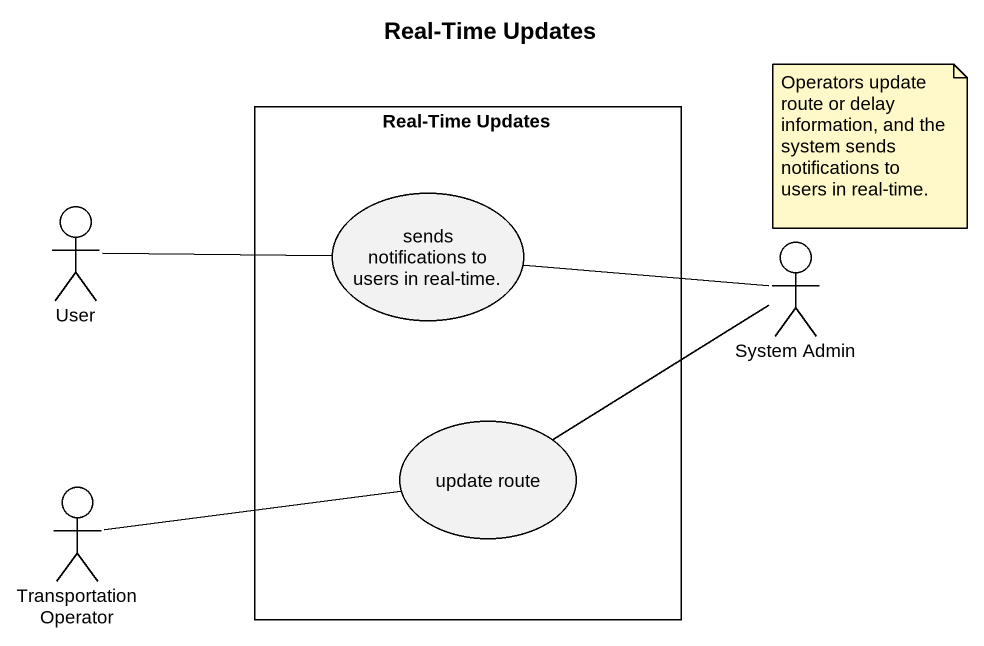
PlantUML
@startuml
title Real-Time Updates
rectangle "Real-Time Updates" as Real_Time_Updates {
  usecase "sends notifications to users in real-time." as sends_notifications_to
  usecase "update route" as update_route
}
actor User
actor "System Admin" as System_Admin
actor "Transportation Operator" as Transportation_Operator
sends_notifications_to -left- User
System_Admin -left- sends_notifications_to
System_Admin -left- update_route
Transportation_Operator -right- update_route
note as N1
  Operators update route or delay information, and the system sends notifications to users in real-time.
end note
@enduml
